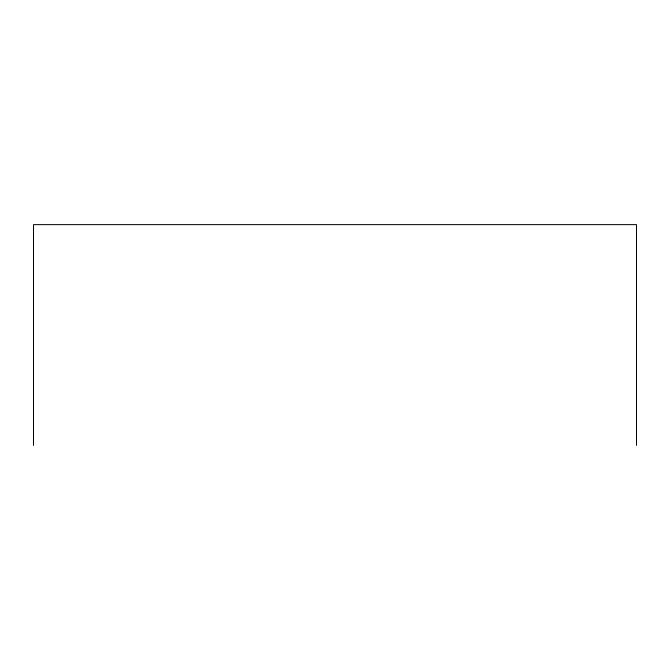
<?xml version="1.0" encoding="UTF-8"?>
<svg xmlns="http://www.w3.org/2000/svg" width="670" height="670" viewBox="0 0 670 670"><rect width="100%" height="100%" fill="white"/><g stroke="black" fill="none" stroke-linecap="round" stroke-linejoin="round"><path stroke-width="1" d="M636.5 445.366L636.5 224.634L33.5 224.634L33.5 445.366"/></g></svg>
